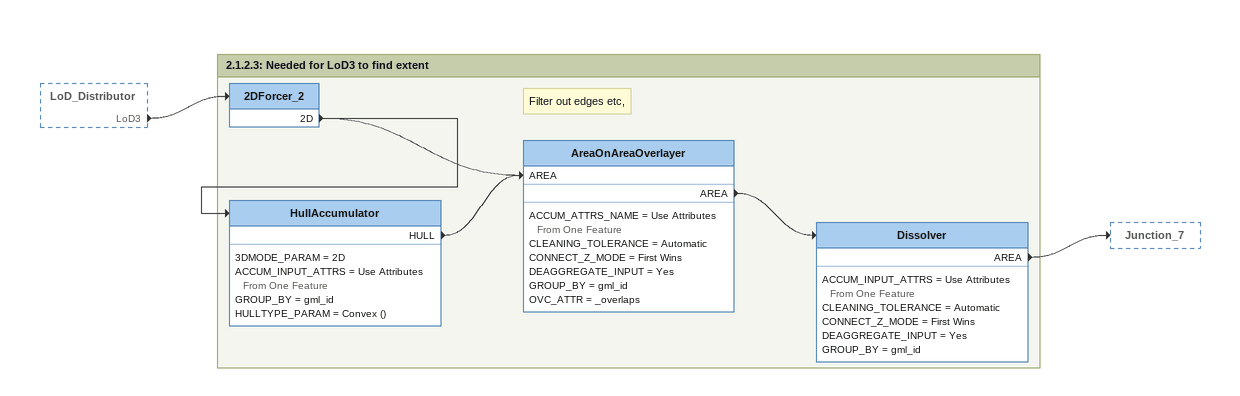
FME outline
LoD_Distributor [outside]
    LoD3 -> 2DForcer_2

Bookmark: 2.1.2.3: Needed for LoD3 to find extent
2DForcer_2
    2D -> HullAccumulator
    2D -> AreaOnAreaOverlayer [AREA]
HullAccumulator
    3DMODE_PARAM = 2D
    ACCUM_INPUT_ATTRS = Use Attributes From One Feature
    GROUP_BY = gml_id
    HULLTYPE_PARAM = Convex ()
    HULL -> AreaOnAreaOverlayer [AREA]
Note: Filter out edges etc,
AreaOnAreaOverlayer
    ACCUM_ATTRS_NAME = Use Attributes From One Feature
    CLEANING_TOLERANCE = Automatic
    CONNECT_Z_MODE = First Wins
    DEAGGREGATE_INPUT = Yes
    GROUP_BY = gml_id
    OVC_ATTR = _overlaps
    AREA -> Dissolver
Dissolver
    ACCUM_INPUT_ATTRS = Use Attributes From One Feature
    CLEANING_TOLERANCE = Automatic
    CONNECT_Z_MODE = First Wins
    DEAGGREGATE_INPUT = Yes
    GROUP_BY = gml_id
    AREA -> Junction_7
